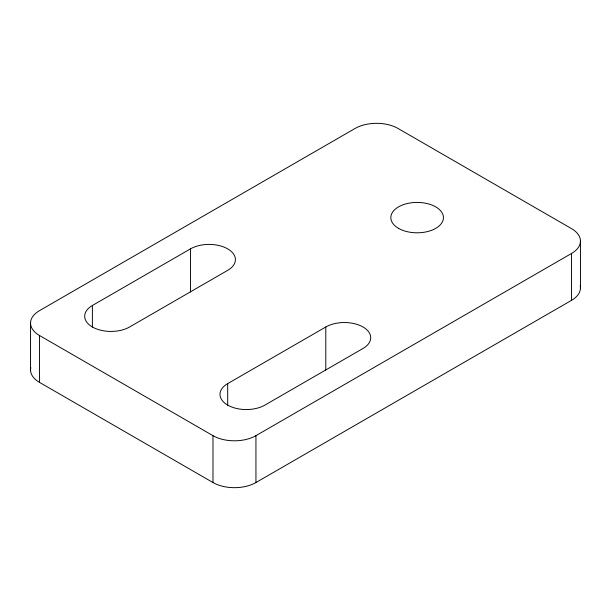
<?xml version="1.0" encoding="UTF-8"?>
<svg xmlns="http://www.w3.org/2000/svg" width="611" height="611" viewBox="0 0 611 611"><rect width="100%" height="100%" fill="white"/><g stroke="black" fill="none" stroke-linecap="round" stroke-linejoin="round"><path stroke-width="0.92" d="M92.391 305.5L190.487 248.86A26.311 15.191 0 0 1 227.697 248.86A26.311 15.191 0 0 1 227.697 270.345L129.601 326.984A26.311 15.191 0 0 1 92.391 326.984A26.311 15.191 0 0 1 92.391 305.5L92.391 327.061M227.697 383.616L325.793 326.984A26.311 15.191 0 0 1 363.01 326.984A26.311 15.191 0 0 1 363.01 348.469L264.907 405.101A26.311 15.191 0 0 1 227.697 405.101A26.311 15.191 0 0 1 227.697 383.616L227.697 405.185M39.448 335.477L212.979 435.666A30.374 17.536 0 0 0 255.94 435.666L571.552 253.45A30.374 17.536 0 0 0 571.552 228.651L398.021 128.463A30.374 17.536 0 0 0 355.06 128.463L39.448 310.678A30.374 17.536 0 0 0 39.448 335.477L39.448 382.349L212.979 482.537A30.374 17.536 0 0 0 255.94 482.537L571.552 300.322A30.374 17.536 0 0 0 580.19 285.635M580.45 241.047L580.45 287.926M571.552 253.45L571.552 300.322M325.793 326.984L325.793 370.106M255.94 435.666L255.94 482.537M212.979 435.666L212.979 482.537M190.487 248.86L190.487 291.989M30.55 323.074L30.55 369.953M39.448 382.349A30.374 17.536 0 0 1 30.81 367.662M398.525 228.354A26.311 15.191 0 0 0 442.547 221.549A26.311 15.191 0 0 0 410.317 202.944A26.311 15.191 0 0 0 398.525 228.354"/></g></svg>
